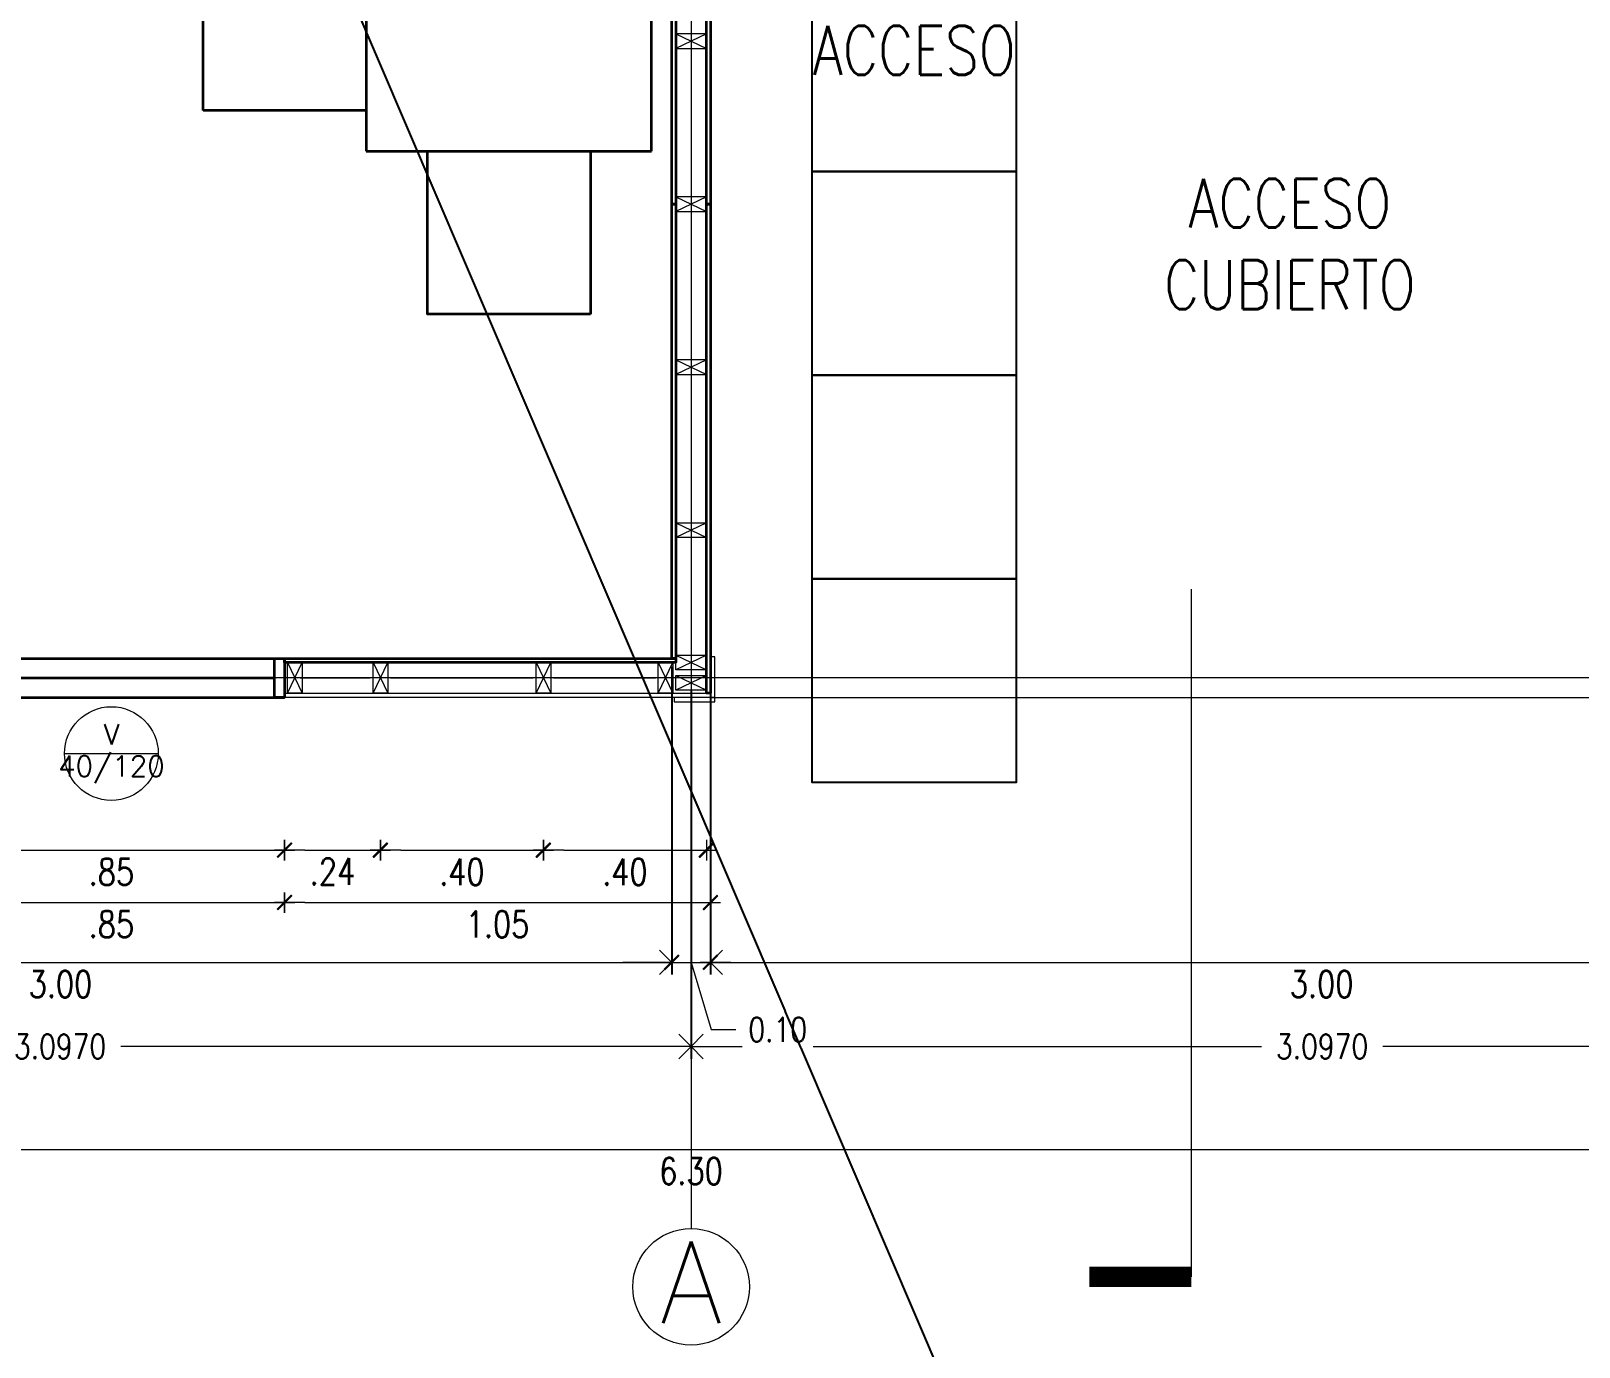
# Model space of a CAD drawing. Header units: metres. Extents: x -2 to 612, y -64 to 156.
# Drawn here: x 355.893 to 359.692, y 21.656 to 24.887 of the extents above; entities that cross this region are included whole.
import ezdxf
from ezdxf import colors
from ezdxf.entities.mleader import LeaderData, LeaderLine
from ezdxf.enums import TextEntityAlignment as Align
from ezdxf.math import Vec2, Vec3

# ---------------------------------------------------------------- set-up
doc = ezdxf.new("R2010")
doc.units = ezdxf.units.M
doc.header["$LTSCALE"] = 5
doc.header["$MEASUREMENT"] = 0
doc.layers.get('0').update_dxf_attribs({"color": 30})
doc.layers.get('DEFPOINTS').update_dxf_attribs({"color": 210})
for name, color, linetype, lineweight in [('A-ANNO-DIMS', 3, 'Continuous', 18), ('A-ANNO-SYMB', 3, 'Continuous', 18), ('A-ANNO-TEXT', 3, 'Continuous', 18), ('A-DETL-MBND', 3, 'Continuous', 18), ('A-DOOR-SYMB', 3, 'Continuous', 18), ('A-ELEV-IDEN', 3, 'Continuous', 18), ('A-ELEV-MBE1', 7, 'Continuous', 35), ('A-ELEV-MBE2', 4, 'Continuous', 25), ('A-SECT-MCUT', 7, 'Continuous', 35), ('A-WALL-PATT', 8, 'Continuous', 18), ('A-WALL-STUD', 3, 'Continuous', 18)]:
    doc.layers.add(name, color=color, linetype=linetype, lineweight=lineweight)
doc.styles.add('E-ROMANS', font='romans.shx', dxfattribs={"width": 0.8})
doc.styles.get("Standard").update_dxf_attribs({"font": 'arial.ttf'})
doc.dimstyles.new('E-0050_ARW_12', dxfattribs={"dimscale": 0.001, "dimtxt": 60, "dimasz": 60, "dimexe": 30, "dimexo": 20, "dimgap": 30, "dimtad": 0, "dimzin": 0, "dimdsep": 46, "dimtxsty": 'E-ROMANS', "dimblk": 'OPEN90', "dimcen": 30, "dimclrd": 256, "dimclre": 256, "dimclrt": 256, "dimadec": 0, "dimazin": 0, "dimtfac": 1, "dimtmove": 1, "dimatfit": 3, "dimldrblk": 'OPEN90', "dimfxl": 1, "dimtfill": 1, "dimtolj": 1, "dimtzin": 0, "dimlwd": -1, "dimarcsym": 0})

# ---------------------------------------------------------------- blocks, each defined once
blk = doc.blocks.new('ARCH TICK 2')
for p, q in [((-1, 0), (0.5, 0)), ((0, 0.5), (0, -0.5))]:
    blk.add_line(p, q)
at = {"color": 0, "linetype": 'ByBlock'}
blk.add_line((-0.354, -0.354), (0.354, 0.354), dxfattribs=at)
at = {"color": 0, "linetype": 'ByBlock', "const_width": 0.106}
blk.add_lwpolyline([(-0.354, -0.354), (0.354, 0.354)], dxfattribs=at)
blk = doc.blocks.new('*D183')
at = {"layer": 'A-ANNO-DIMS', "transparency": 16777216}
blk.add_line((355.7156, 22.8758), (356.4656, 22.8758), dxfattribs=at)
at = {"layer": 'DEFPOINTS', "color": 0, "transparency": 16777216}
for p in [(355.6656, 23.299), (356.5156, 23.299), (356.5156, 22.8758)]:
    blk.add_point(p, dxfattribs=at)
at = {"layer": 'A-ANNO-DIMS', "transparency": 16777216, "xscale": 0.05, "yscale": 0.05, "zscale": 0.05, "rotation": 180}
blk.add_blockref('ARCH TICK 2', (355.6656, 22.8758), dxfattribs=at)
at = {"layer": 'A-ANNO-DIMS', "transparency": 16777216, "xscale": 0.05, "yscale": 0.05, "zscale": 0.05}
blk.add_blockref('ARCH TICK 2', (356.5156, 22.8758), dxfattribs=at)
at = {"layer": 'A-ANNO-DIMS', "transparency": 16777216, "insert": (356.0906, 22.8224), "char_height": 0.065, "attachment_point": 5, "style": 'E-ROMANS'}
blk.add_mtext('\\A1;.85', dxfattribs=at)
blk = doc.blocks.new('_Open90')
at = {"color": 0, "linetype": 'ByBlock', "lineweight": -2}
for p, q in [((-0.5, 0.5), (0, 0)), ((0, 0), (-1, 0)), ((0, 0), (-0.5, -0.5))]:
    blk.add_line(p, q, dxfattribs=at)
blk = doc.blocks.new('*D184')
at = {"layer": 'A-ANNO-DIMS', "transparency": 16777216}
blk.add_line((356.5656, 22.8758), (356.7006, 22.8758), dxfattribs=at)
at = {"layer": 'DEFPOINTS', "color": 0, "transparency": 16777216}
for p in [(356.5156, 23.299), (356.7506, 23.299), (356.7506, 22.8758)]:
    blk.add_point(p, dxfattribs=at)
at = {"layer": 'A-ANNO-DIMS', "transparency": 16777216, "xscale": 0.05, "yscale": 0.05, "zscale": 0.05, "rotation": 180}
blk.add_blockref('ARCH TICK 2', (356.5156, 22.8758), dxfattribs=at)
at = {"layer": 'A-ANNO-DIMS', "transparency": 16777216, "xscale": 0.05, "yscale": 0.05, "zscale": 0.05}
blk.add_blockref('ARCH TICK 2', (356.7506, 22.8758), dxfattribs=at)
at = {"layer": 'A-ANNO-DIMS', "transparency": 16777216, "insert": (356.6331, 22.8233), "char_height": 0.065, "attachment_point": 5, "style": 'E-ROMANS'}
blk.add_mtext('\\A1;.24', dxfattribs=at)
blk = doc.blocks.new('*D185')
at = {"layer": 'A-ANNO-DIMS', "transparency": 16777216}
blk.add_line((356.8006, 22.8758), (357.1006, 22.8758), dxfattribs=at)
at = {"layer": 'DEFPOINTS', "color": 0, "transparency": 16777216}
for p in [(356.7506, 23.299), (357.1506, 23.299), (357.1506, 22.8758)]:
    blk.add_point(p, dxfattribs=at)
at = {"layer": 'A-ANNO-DIMS', "transparency": 16777216, "xscale": 0.05, "yscale": 0.05, "zscale": 0.05, "rotation": 180}
blk.add_blockref('ARCH TICK 2', (356.7506, 22.8758), dxfattribs=at)
at = {"layer": 'A-ANNO-DIMS', "transparency": 16777216, "xscale": 0.05, "yscale": 0.05, "zscale": 0.05}
blk.add_blockref('ARCH TICK 2', (357.1506, 22.8758), dxfattribs=at)
at = {"layer": 'A-ANNO-DIMS', "transparency": 16777216, "insert": (356.9506, 22.8224), "char_height": 0.065, "attachment_point": 5, "style": 'E-ROMANS'}
blk.add_mtext('\\A1;.40', dxfattribs=at)
blk = doc.blocks.new('*D186')
at = {"layer": 'A-ANNO-DIMS', "transparency": 16777216}
blk.add_line((357.2006, 22.8758), (357.5006, 22.8758), dxfattribs=at)
at = {"layer": 'DEFPOINTS', "color": 0, "transparency": 16777216}
for p in [(357.1506, 23.299), (357.5506, 23.2615), (357.5506, 22.8758)]:
    blk.add_point(p, dxfattribs=at)
at = {"layer": 'A-ANNO-DIMS', "transparency": 16777216, "xscale": 0.05, "yscale": 0.05, "zscale": 0.05, "rotation": 180}
blk.add_blockref('ARCH TICK 2', (357.1506, 22.8758), dxfattribs=at)
at = {"layer": 'A-ANNO-DIMS', "transparency": 16777216, "xscale": 0.05, "yscale": 0.05, "zscale": 0.05}
blk.add_blockref('ARCH TICK 2', (357.5506, 22.8758), dxfattribs=at)
at = {"layer": 'A-ANNO-DIMS', "transparency": 16777216, "insert": (357.3506, 22.8224), "char_height": 0.065, "attachment_point": 5, "style": 'E-ROMANS'}
blk.add_mtext('\\A1;.40', dxfattribs=at)
blk = doc.blocks.new('*D188')
at = {"layer": 'A-ANNO-DIMS', "transparency": 16777216}
blk.add_line((356.5656, 22.7473), (357.5106, 22.7473), dxfattribs=at)
at = {"layer": 'DEFPOINTS', "color": 0, "transparency": 16777216}
for p in [(356.5156, 23.2505), (357.5606, 23.2505), (357.5606, 22.7473)]:
    blk.add_point(p, dxfattribs=at)
at = {"layer": 'A-ANNO-DIMS', "transparency": 16777216, "xscale": 0.05, "yscale": 0.05, "zscale": 0.05, "rotation": 180}
blk.add_blockref('ARCH TICK 2', (356.5156, 22.7473), dxfattribs=at)
at = {"layer": 'A-ANNO-DIMS', "transparency": 16777216, "xscale": 0.05, "yscale": 0.05, "zscale": 0.05}
blk.add_blockref('ARCH TICK 2', (357.5606, 22.7473), dxfattribs=at)
at = {"layer": 'A-ANNO-DIMS', "transparency": 16777216, "insert": (357.0381, 22.6939), "char_height": 0.065, "attachment_point": 5, "style": 'E-ROMANS'}
blk.add_mtext('\\A1;1.05', dxfattribs=at)
blk = doc.blocks.new('*D189')
at = {"layer": 'A-ANNO-DIMS', "transparency": 16777216}
blk.add_line((355.7156, 22.7473), (356.4656, 22.7473), dxfattribs=at)
at = {"layer": 'DEFPOINTS', "color": 0, "transparency": 16777216}
for p in [(355.6656, 23.2615), (356.5156, 23.2615), (356.5156, 22.7473)]:
    blk.add_point(p, dxfattribs=at)
at = {"layer": 'A-ANNO-DIMS', "transparency": 16777216, "xscale": 0.05, "yscale": 0.05, "zscale": 0.05, "rotation": 180}
blk.add_blockref('ARCH TICK 2', (355.6656, 22.7473), dxfattribs=at)
at = {"layer": 'A-ANNO-DIMS', "transparency": 16777216, "xscale": 0.05, "yscale": 0.05, "zscale": 0.05}
blk.add_blockref('ARCH TICK 2', (356.5156, 22.7473), dxfattribs=at)
at = {"layer": 'A-ANNO-DIMS', "transparency": 16777216, "insert": (356.0906, 22.6939), "char_height": 0.065, "attachment_point": 5, "style": 'E-ROMANS'}
blk.add_mtext('\\A1;.85', dxfattribs=at)
blk = doc.blocks.new('*D190')
at = {"layer": 'A-ANNO-DIMS', "transparency": 16777216}
blk.add_line((354.5156, 22.6004), (357.4156, 22.6004), dxfattribs=at)
at = {"layer": 'DEFPOINTS', "color": 0, "transparency": 16777216}
for p in [(354.4656, 23.3465), (357.4656, 23.3465), (357.4656, 22.6004)]:
    blk.add_point(p, dxfattribs=at)
at = {"layer": 'A-ANNO-DIMS', "transparency": 16777216, "xscale": 0.05, "yscale": 0.05, "zscale": 0.05, "rotation": 180}
blk.add_blockref('ARCH TICK 2', (354.4656, 22.6004), dxfattribs=at)
at = {"layer": 'A-ANNO-DIMS', "transparency": 16777216, "xscale": 0.05, "yscale": 0.05, "zscale": 0.05}
blk.add_blockref('ARCH TICK 2', (357.4656, 22.6004), dxfattribs=at)
at = {"layer": 'A-ANNO-DIMS', "transparency": 16777216, "insert": (355.9656, 22.547), "char_height": 0.065, "attachment_point": 5, "style": 'E-ROMANS'}
blk.add_mtext('\\A1;3.00', dxfattribs=at)
blk = doc.blocks.new('*D191')
at = {"layer": 'A-ANNO-DIMS', "transparency": 16777216}
blk.add_line((354.4136, 22.1413), (360.6126, 22.1413), dxfattribs=at)
at = {"layer": 'DEFPOINTS', "color": 0, "transparency": 16777216}
for p in [(354.3636, 22.9615), (360.6626, 22.9735), (360.6626, 22.1413)]:
    blk.add_point(p, dxfattribs=at)
at = {"layer": 'A-ANNO-DIMS', "transparency": 16777216, "xscale": 0.05, "yscale": 0.05, "zscale": 0.05, "rotation": 180}
blk.add_blockref('ARCH TICK 2', (354.3636, 22.1413), dxfattribs=at)
at = {"layer": 'A-ANNO-DIMS', "transparency": 16777216, "xscale": 0.05, "yscale": 0.05, "zscale": 0.05}
blk.add_blockref('ARCH TICK 2', (360.6626, 22.1413), dxfattribs=at)
at = {"layer": 'A-ANNO-DIMS', "transparency": 16777216, "insert": (357.5131, 22.0879), "char_height": 0.065, "attachment_point": 5, "style": 'E-ROMANS'}
blk.add_mtext('\\A1;6.30', dxfattribs=at)
blk = doc.blocks.new('*D192')
at = {"layer": 'A-ANNO-DIMS', "transparency": 16777216}
blk.add_line((357.6106, 22.6004), (360.5106, 22.6004), dxfattribs=at)
at = {"layer": 'DEFPOINTS', "color": 0, "transparency": 16777216}
for p in [(357.5606, 23.3605), (360.5606, 23.3605), (360.5606, 22.6004)]:
    blk.add_point(p, dxfattribs=at)
at = {"layer": 'A-ANNO-DIMS', "transparency": 16777216, "xscale": 0.05, "yscale": 0.05, "zscale": 0.05, "rotation": 180}
blk.add_blockref('ARCH TICK 2', (357.5606, 22.6004), dxfattribs=at)
at = {"layer": 'A-ANNO-DIMS', "transparency": 16777216, "xscale": 0.05, "yscale": 0.05, "zscale": 0.05}
blk.add_blockref('ARCH TICK 2', (360.5606, 22.6004), dxfattribs=at)
at = {"layer": 'A-ANNO-DIMS', "transparency": 16777216, "insert": (359.0606, 22.547), "char_height": 0.065, "attachment_point": 5, "style": 'E-ROMANS'}
blk.add_mtext('\\A1;3.00', dxfattribs=at)
blk = doc.blocks.new('*D219')
at = {"layer": 'A-ANNO-DIMS', "lineweight": -2, "transparency": 16777216}
for p, q in [((357.5131, 23.2665), (357.5131, 22.3638)), ((354.4161, 22.9785), (354.4161, 22.3638))]:
    blk.add_line(p, q, dxfattribs=at)
at = {"layer": 'A-ANNO-DIMS', "transparency": 16777216}
for p, q in [((354.4761, 22.3938), (355.8157, 22.3938)), ((357.4531, 22.3938), (356.1135, 22.3938))]:
    blk.add_line(p, q, dxfattribs=at)
at = {"layer": 'DEFPOINTS', "color": 0, "transparency": 16777216}
for p in [(357.5131, 23.2865), (354.4161, 22.9985), (357.5131, 22.3938)]:
    blk.add_point(p, dxfattribs=at)
at = {"layer": 'A-ANNO-DIMS', "transparency": 16777216, "xscale": 0.06, "yscale": 0.06, "zscale": 0.06, "rotation": 180}
blk.add_blockref('_Open90', (354.4161, 22.3938), dxfattribs=at)
at = {"layer": 'A-ANNO-DIMS', "transparency": 16777216, "xscale": 0.06, "yscale": 0.06, "zscale": 0.06}
blk.add_blockref('_Open90', (357.5131, 22.3938), dxfattribs=at)
at = {"layer": 'A-ANNO-DIMS', "transparency": 16777216, "insert": (355.9646, 22.3938), "char_height": 0.06, "attachment_point": 5, "style": 'E-ROMANS', "bg_fill": 3, "box_fill_scale": 1.25, "bg_fill_color": 256, "bg_fill_true_color": 13158600, "bg_fill_transparency": 0}
blk.add_mtext('\\A1;3.0970', dxfattribs=at)
blk = doc.blocks.new('*D220')
at = {"layer": 'A-ANNO-DIMS', "lineweight": -2, "transparency": 16777216}
for p, q in [((357.5131, 23.2665), (357.5131, 22.3638)), ((360.6101, 22.9785), (360.6101, 22.3638))]:
    blk.add_line(p, q, dxfattribs=at)
at = {"layer": 'A-ANNO-DIMS', "transparency": 16777216}
for p, q in [((357.5731, 22.3938), (358.9127, 22.3938)), ((360.5501, 22.3938), (359.2105, 22.3938))]:
    blk.add_line(p, q, dxfattribs=at)
at = {"layer": 'DEFPOINTS', "color": 0, "transparency": 16777216}
for p in [(357.5131, 23.2865), (360.6101, 22.9985), (360.6101, 22.3938)]:
    blk.add_point(p, dxfattribs=at)
at = {"layer": 'A-ANNO-DIMS', "transparency": 16777216, "xscale": 0.06, "yscale": 0.06, "zscale": 0.06, "rotation": 180}
blk.add_blockref('_Open90', (357.5131, 22.3938), dxfattribs=at)
at = {"layer": 'A-ANNO-DIMS', "transparency": 16777216, "xscale": 0.06, "yscale": 0.06, "zscale": 0.06}
blk.add_blockref('_Open90', (360.6101, 22.3938), dxfattribs=at)
at = {"layer": 'A-ANNO-DIMS', "transparency": 16777216, "insert": (359.0616, 22.3938), "char_height": 0.06, "attachment_point": 5, "style": 'E-ROMANS', "bg_fill": 3, "box_fill_scale": 1.25, "bg_fill_color": 256, "bg_fill_true_color": 13158600, "bg_fill_transparency": 0}
blk.add_mtext('\\A1;3.0970', dxfattribs=at)
blk = doc.blocks.new('*D1134')
at = {"layer": 'A-ANNO-DIMS', "lineweight": -2, "transparency": 16777216}
for p, q in [((357.4656, 23.3265), (357.4656, 22.5704)), ((357.5606, 23.3305), (357.5606, 22.5704))]:
    blk.add_line(p, q, dxfattribs=at)
at = {"layer": 'A-ANNO-DIMS', "transparency": 16777216}
for p, q in [((357.4056, 22.6004), (357.3456, 22.6004)), ((357.4656, 22.6004), (357.5606, 22.6004)), ((357.4656, 22.6004), (357.5606, 22.6004)), ((357.5131, 22.6004), (357.5626, 22.4354)), ((357.6206, 22.6004), (357.6806, 22.6004)), ((357.5626, 22.4354), (357.6226, 22.4354))]:
    blk.add_line(p, q, dxfattribs=at)
at = {"layer": 'DEFPOINTS', "color": 0, "transparency": 16777216}
for p in [(357.4656, 23.3465), (357.5606, 23.3505), (357.5606, 22.6004)]:
    blk.add_point(p, dxfattribs=at)
at = {"layer": 'A-ANNO-DIMS', "transparency": 16777216, "xscale": 0.06, "yscale": 0.06, "zscale": 0.06}
blk.add_blockref('_Open90', (357.4656, 22.6004), dxfattribs=at)
at = {"layer": 'A-ANNO-DIMS', "transparency": 16777216, "xscale": 0.06, "yscale": 0.06, "zscale": 0.06, "rotation": 180}
blk.add_blockref('_Open90', (357.5606, 22.6004), dxfattribs=at)
at = {"layer": 'A-ANNO-DIMS', "transparency": 16777216, "insert": (357.7257, 22.4354), "char_height": 0.06, "attachment_point": 5, "style": 'E-ROMANS', "bg_fill": 3, "box_fill_scale": 1.25, "bg_fill_color": 256, "bg_fill_true_color": 13158600, "bg_fill_transparency": 0}
blk.add_mtext('\\A1;0.10', dxfattribs=at)

msp = doc.modelspace()

# ---------------------------------------------------------------- linework, layer by layer
at = {"layer": 'A-ANNO-SYMB'}
for p, q in [((357.51309, 33.22033), (357.51309, 21.94692)), ((363.42209, 23.29904), (352.66724, 23.29904))]:
    msp.add_line(p, q, dxfattribs=at)
at = {"layer": 'A-ANNO-SYMB', "const_width": 0.05}
msp.add_lwpolyline([(358.74072, 21.82826), (358.49072, 21.82826)], dxfattribs=at)
at = {"layer": 'A-ANNO-SYMB'}
msp.add_circle((357.51309, 21.8039), 0.14303, dxfattribs=at)
at = {"layer": 'A-DETL-MBND'}
for points in [[(357.57159, 23.35054), (357.56059, 23.35054), (357.56059, 23.25054), (357.57159, 23.25054)], [(357.56059, 23.26154), (357.56059, 23.25054), (356.51559, 23.25054), (356.51559, 23.26154)], [(357.57159, 23.23954), (357.57159, 23.25054), (357.47159, 23.25054), (357.47159, 23.23954)]]:
    msp.add_lwpolyline(points, close=True, dxfattribs=at)
at = {"layer": 'A-ELEV-MBE1'}
for p, q in [((356.71601, 25.79137), (356.71601, 24.59137)), ((357.41601, 24.59137), (357.41601, 25.79137)), ((356.31601, 24.69137), (356.31601, 25.09137)), ((356.71601, 24.69137), (356.31601, 24.69137)), ((356.71601, 24.59137), (357.41601, 24.59137)), ((357.26601, 24.59137), (357.26601, 24.19137)), ((355.66559, 23.34654), (356.51559, 23.34654)), ((355.6656, 23.25054), (356.51559, 23.25054))]:
    msp.add_line(p, q, dxfattribs=at)
at = {"layer": 'A-ELEV-MBE1', "linetype": 'Continuous'}
msp.add_line((355.6906, 23.29904), (356.49009, 23.29904), dxfattribs=at)
at = {"layer": 'A-ELEV-MBE1'}
msp.add_lwpolyline([(357.26601, 24.19137), (356.86601, 24.19137), (356.86601, 24.59137)], dxfattribs=at)
msp.add_lwpolyline([(356.49059, 23.34654), (356.51559, 23.34654), (356.51559, 23.25054), (356.49059, 23.25054)], close=True, dxfattribs=at)
at = {"layer": 'A-ELEV-MBE2'}
for points in [[(357.81059, 25.04154), (358.31059, 25.04154), (358.31059, 24.54154), (357.81059, 24.54154), (357.81059, 25.04154)], [(357.81059, 24.54154), (358.31059, 24.54154), (358.31059, 24.04154), (357.81059, 24.04154), (357.81059, 24.54154)], [(357.81059, 24.04154), (358.31059, 24.04154), (358.31059, 23.54154), (357.81059, 23.54154), (357.81059, 24.04154)]]:
    msp.add_lwpolyline(points, dxfattribs=at)
at = {"layer": 'A-SECT-MCUT'}
for points in [[(357.47559, 25.66154), (357.47559, 24.46154), (357.46559, 24.46154), (357.46559, 25.66154)], [(357.56059, 25.66154), (357.56059, 24.46154), (357.55059, 24.46154), (357.55059, 25.66154)], [(357.47559, 24.46154), (357.47559, 23.34654), (357.46559, 23.34654), (357.46559, 24.46154)], [(357.56059, 24.46154), (357.56059, 23.26154), (357.55059, 23.26154), (357.55059, 24.46154)], [(356.51559, 23.34654), (357.47559, 23.34654), (357.47559, 23.33654), (356.51559, 23.33654)]]:
    msp.add_lwpolyline(points, close=True, dxfattribs=at)
at = {"layer": 'A-WALL-PATT', "ltscale": 0.1}
for p, q in [((357.51309, 24.83654), (357.51309, 24.48654)), ((357.51309, 24.43654), (357.51309, 24.08654)), ((357.51309, 24.03654), (357.51309, 23.68654)), ((357.51309, 23.63654), (357.51309, 23.36154))]:
    msp.add_line(p, q, dxfattribs=at)
at = {"layer": 'A-WALL-STUD'}
for p, q in [((357.55059, 24.87954), (357.47559, 24.84354)), ((357.47559, 24.87954), (357.55059, 24.84354)), ((357.55059, 24.47954), (357.47559, 24.44354)), ((357.47559, 24.47954), (357.55059, 24.44354)), ((357.55059, 24.07954), (357.47559, 24.04354)), ((357.47559, 24.07954), (357.55059, 24.04354)), ((357.47559, 23.67954), (357.55059, 23.64354)), ((357.55059, 23.67954), (357.47559, 23.64354))]:
    msp.add_line(p, q, dxfattribs=at)
for points in [[(357.55059, 24.87954), (357.47559, 24.87954), (357.47559, 24.84354), (357.55059, 24.84354)], [(357.55059, 24.47954), (357.47559, 24.47954), (357.47559, 24.44354), (357.55059, 24.44354)], [(357.55059, 24.07954), (357.47559, 24.07954), (357.47559, 24.04354), (357.55059, 24.04354)], [(357.47559, 23.67954), (357.55059, 23.67954), (357.55059, 23.64354), (357.47559, 23.64354)]]:
    msp.add_lwpolyline(points, close=True, dxfattribs=at)

# ---------------------------------------------------------------- texts
at = {"layer": 'A-ANNO-TEXT', "char_height": 0.12, "attachment_point": 5, "style": 'E-ROMANS'}
for s, insert in [('\\pi-0.36,l0.36,t0.36;ACCESO', (358.06059, 24.83882)), ('\\pi-0.36,l0.36,t0.36;ACCESO\\PCUBIERTO', (358.98234, 24.36376))]:
    msp.add_mtext(s, dxfattribs=dict(at, insert=insert))
at = {"layer": 'A-ANNO-TEXT', "style": 'E-ROMANS'}
msp.add_attdef('A', text='0.00', height=0.2, dxfattribs=at).set_placement((357.51309, 21.81503), align=Align.MIDDLE_CENTER)

# ---------------------------------------------------------------- dimensions: what is measured, and where the dimension line sits
at = {"layer": 'A-ANNO-DIMS'}
for base, p1, p2, picture, middle in [((357.46559, 22.60041), (354.4656, 23.34654), (357.46559, 23.34654), '*D190', (355.9656, 22.547)), ((360.56059, 22.60041), (357.56059, 23.36054), (360.56059, 23.36054), '*D192', (359.06059, 22.547)), ((356.51559, 22.87581), (355.66559, 23.29904), (356.51559, 23.29904), '*D183', (356.09059, 22.8224)), ((356.7505935768, 22.875806182), (356.5155935768, 23.2990394916), (356.7505935768, 23.2990394916), '*D184', (356.6330935768, 22.823306182)), ((357.15059, 22.87581), (356.75059, 23.29904), (357.15059, 23.29904), '*D185', (356.95059, 22.8224)), ((357.55059, 22.87581), (357.15059, 23.29904), (357.55059, 23.26154), '*D186', (357.35059, 22.8224)), ((356.51559, 22.74726), (355.66559, 23.26154), (356.51559, 23.26154), '*D189', (356.09059, 22.69385)), ((357.5605935768, 22.747256319), (356.5155935768, 23.2505397607), (357.5605935768, 23.2505397607), '*D188', (357.0380935768, 22.6938517026)), ((360.66262, 22.1413), (354.3636, 22.96154), (360.66262, 22.97354), '*D191', (357.51311, 22.08789))]:
    dim = msp.add_linear_dim(base=base, p1=p1, p2=p2, dimstyle='E-0050_ARW_12', dxfattribs=at)
    dim.commit()
    dim.dimension.update_dxf_attribs({"geometry": picture, "text_midpoint": middle})

# ---------------------------------------------------------------- next in the draw order: dimensions: what is measured, and where the dimension line sits
dim = msp.add_linear_dim(base=(357.51309, 22.39378), p1=(354.4161, 22.99854), p2=(357.51309, 23.28654), dimstyle='E-0050_ARW_12', override={"dimdec": 4}, dxfattribs=at)
dim.commit()
dim.dimension.update_dxf_attribs({"geometry": '*D219', "text_midpoint": (355.9646, 22.39378)})

# ---------------------------------------------------------------- next in the draw order: linework, layer by layer
at = {"layer": 'A-DOOR-SYMB'}
msp.add_lwpolyline([(355.9756, 23.11298), (356.2056, 23.11298)], dxfattribs=at)
msp.add_circle((356.0906, 23.11298), 0.115, dxfattribs=at)
at = {"layer": 'A-WALL-PATT', "ltscale": 0.1}
for p, q in [((356.5536, 23.29904), (356.72559, 23.29904)), ((356.77559, 23.29904), (357.12559, 23.29904)), ((357.17559, 23.29904), (357.42559, 23.29904))]:
    msp.add_line(p, q, dxfattribs=at)
at = {"layer": 'A-WALL-STUD'}
for p, q in [((356.52259, 23.26154), (356.55859, 23.33654)), ((356.52259, 23.33654), (356.55859, 23.26154)), ((356.73259, 23.26154), (356.76859, 23.33654)), ((356.73259, 23.33654), (356.76859, 23.26154)), ((357.13259, 23.26154), (357.16859, 23.33654)), ((357.13259, 23.33654), (357.16859, 23.26154))]:
    msp.add_line(p, q, dxfattribs=at)
for points in [[(356.52259, 23.26154), (356.52259, 23.33654), (356.55859, 23.33654), (356.55859, 23.26154)], [(356.73259, 23.26154), (356.73259, 23.33654), (356.76859, 23.33654), (356.76859, 23.26154)], [(357.13259, 23.26154), (357.13259, 23.33654), (357.16859, 23.33654), (357.16859, 23.26154)]]:
    msp.add_lwpolyline(points, close=True, dxfattribs=at)

# ---------------------------------------------------------------- next in the draw order: texts
at = {"layer": 'A-ANNO-TEXT', "style": 'E-ROMANS'}
msp.add_attdef('V', text='V', height=0.05, dxfattribs=at).set_placement((356.0906, 23.12042), align=Align.BOTTOM_CENTER)
msp.add_attdef('40/120', text='xx/xxx', height=0.05, dxfattribs=at).set_placement((356.0906, 23.10702), align=Align.TOP_CENTER)

# ---------------------------------------------------------------- next in the draw order: dimensions: what is measured, and where the dimension line sits
at = {"layer": 'A-ANNO-DIMS'}
dim = msp.add_linear_dim(base=(360.6101, 22.39378), p1=(357.51309, 23.28654), p2=(360.6101, 22.99854), dimstyle='E-0050_ARW_12', override={"dimdec": 4}, dxfattribs=at)
dim.commit()
dim.dimension.update_dxf_attribs({"geometry": '*D220', "text_midpoint": (359.0616, 22.39378)})

# ---------------------------------------------------------------- next in the draw order: linework, layer by layer
at = {"layer": 'A-ANNO-SYMB'}
msp.add_line((358.74072, 23.51654), (358.74072, 21.82826), dxfattribs=at)
at = {"layer": 'A-ELEV-IDEN'}
msp.add_line((357.57159, 23.25054), (360.56059, 23.25054), dxfattribs=at)
at = {"layer": 'A-ELEV-MBE2'}
msp.add_lwpolyline([(357.81059, 23.54154), (358.31059, 23.54154), (358.31059, 23.04154), (357.81059, 23.04154), (357.81059, 23.54154)], dxfattribs=at)

# ---------------------------------------------------------------- next in the draw order: dimensions: what is measured, and where the dimension line sits
at = {"layer": 'A-ANNO-DIMS'}
dim = msp.add_linear_dim(base=(357.5605935768, 22.6004077325), p1=(357.4655935768, 23.3465440483), p2=(357.5605935768, 23.3505397607), dimstyle='E-0050_ARW_12', override={"dimfxl": 0.3}, dxfattribs=at)
dim.commit()
dim.dimension.update_dxf_attribs({"geometry": '*D1134', "text_midpoint": (357.6525935768, 22.4354077325)})

# ---------------------------------------------------------------- next in the draw order: linework, layer by layer
at = {"layer": 'A-WALL-STUD'}
for p, q in [((357.43259, 23.26154), (357.46859, 23.33654)), ((357.43259, 23.33654), (357.46859, 23.26154)), ((357.47559, 23.35454), (357.55059, 23.31854)), ((357.55059, 23.35454), (357.47559, 23.31854)), ((357.47559, 23.30454), (357.55059, 23.26854)), ((357.55059, 23.30454), (357.47559, 23.26854))]:
    msp.add_line(p, q, dxfattribs=at)
for points in [[(357.43259, 23.26154), (357.43259, 23.33654), (357.46859, 23.33654), (357.46859, 23.26154)], [(357.47559, 23.35454), (357.55059, 23.35454), (357.55059, 23.31854), (357.47559, 23.31854)], [(357.47559, 23.30454), (357.55059, 23.30454), (357.55059, 23.26854), (357.47559, 23.26854)]]:
    msp.add_lwpolyline(points, close=True, dxfattribs=at)

# ---------------------------------------------------------------- next in the draw order: leaders
at = {"layer": 'A-ANNO-SYMB'}
ml = msp.add_multileader_mtext('Standard', dxfattribs=at)
ml.set_content('', color=256)
ml.set_leader_properties()
ml.set_arrow_properties(name='OPEN90')
ml.build(insert=Vec2(0, 0))
ml.multileader.update_dxf_attribs({"text_right_attachment_type": 6, "dogleg_length": 0.36, "arrow_head_size": 20})
ctx = ml.context
ctx.base_point, ctx.arrow_head_size, ctx.plane_origin = Vec3(355.33943, 29.7735), 20, Vec3(354.55259, 29.94462)
ctx.right_attachment = 6
notes = []
notes.append((ctx, [(0, (1, 1, 0), (354.97943, 29.7735), (1, 0), 0.36, [(0, [(354.55259, 29.94462)], 0, [])])]))
ctx.mtext.insert, ctx.mtext.flow_direction = Vec3(357.33943, 31.7735), 5
for ctx, leaders in notes:
    for number, flags, end, landing, length, lines in leaders:
        leader = LeaderData()
        leader.index, (leader.has_last_leader_line, leader.has_dogleg_vector, leader.attachment_direction) = number, flags
        leader.last_leader_point, leader.dogleg_vector, leader.dogleg_length = Vec3(end), Vec3(landing), length
        for number, points, colour, breaks in lines:
            line = LeaderLine()
            line.index, line.vertices, line.color, line.breaks = number, Vec3.list(points), colors.encode_raw_color(colour), breaks
            leader.lines.append(line)
        ctx.leaders.append(leader)

doc.saveas('drawing.dxf')
